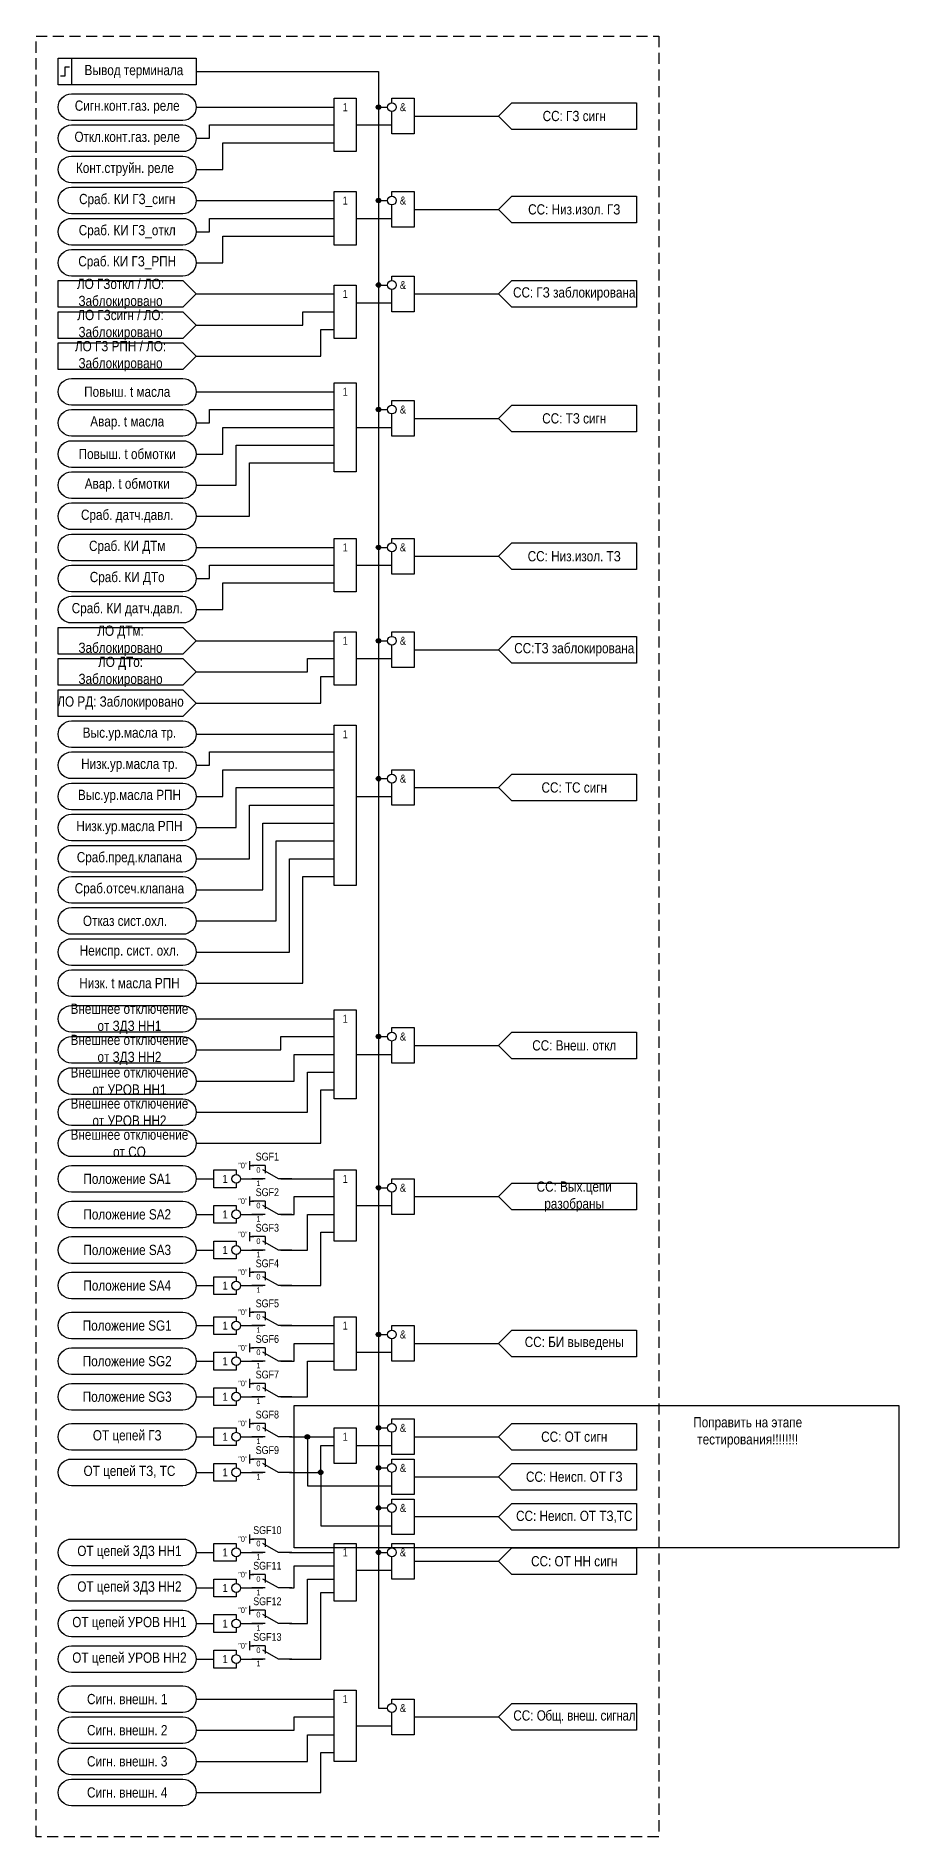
# Model space of a CAD drawing. Header units: millimetres. Extents: x -1143 to 1170, y -154 to 695.
# Drawn here: x 463 to 657, y -154 to 251 of the extents above; entities that cross this region are included whole.
import ezdxf
from ezdxf.enums import TextEntityAlignment as Align

# ---------------------------------------------------------------- set-up
doc = ezdxf.new("R2010")
doc.units = ezdxf.units.MM
doc.linetypes.add('штриховая2', pattern=[0.375, 0.25, -0.125])
doc.layers.add('TEXT', color=7, linetype='Continuous', lineweight=25)
doc.layers.add('Основная', color=7, linetype='Continuous')
doc.styles.add('2.5_Gost_RD', font='ARIALN.TTF', dxfattribs={"height": 2.5})
doc.styles.add('Вывод', font='ARIALN.TTF', dxfattribs={"height": 2.5})
doc.styles.add('Компонент', font='ARIALN.TTF', dxfattribs={"height": 3.5})

# ---------------------------------------------------------------- blocks, each defined once
blk = doc.blocks.new('*U958')
at = {"layer": 'Основная', "color": 0}
blk.add_line((0, 0), (7, 4), dxfattribs=at)
at = {"layer": 'Основная', "ltscale": 0.35}
blk.add_line((6, 6), (6, 2.5), dxfattribs=at)
blk = doc.blocks.new('*U1019')
at = {"layer": 'Основная', "color": 0}
for p, q in [((-3, 6), (-9, 6)), ((-3, 0), (-9, 0)), ((9, 0), (3, 0))]:
    blk.add_line(p, q, dxfattribs=at)
at = {"layer": 'Основная', "ltscale": 0.25, "xscale": -1}
blk.add_blockref('*U958', (3, 0), dxfattribs=at)
at = {"layer": 'Основная'}
for tag, height, style, p in [('ОУ', 3.5, 'Компонент', (-2, 10)), ('В1', 2.5, 'Вывод', (-13, 6)), ('В2', 2.5, 'Вывод', (-6, 4)), ('В3', 2.5, 'Вывод', (-6, -2))]:
    blk.add_attdef(tag, text='', height=height, dxfattribs=dict(at, style=style)).set_placement(p, align=Align.MIDDLE_CENTER)
blk = doc.blocks.new('*U1036')
at = {"layer": 'Основная', "color": 0}
for p, q in [((-3, 6), (-9, 6)), ((-3, 0), (-9, 0)), ((9, 0), (3, 0))]:
    blk.add_line(p, q, dxfattribs=at)
at = {"layer": 'Основная', "ltscale": 0.25, "xscale": -1}
blk.add_blockref('*U958', (3, 0), dxfattribs=at)
at = {"layer": 'Основная'}
for tag, height, style, p in [('В1', 2.5, 'Вывод', (-13, 7)), ('ОУ', 3.5, 'Компонент', (-2, 10)), ('В2', 2.5, 'Вывод', (-6, 4)), ('В3', 2.5, 'Вывод', (-6, -2))]:
    blk.add_attdef(tag, text='', height=height, dxfattribs=dict(at, style=style)).set_placement(p, align=Align.MIDDLE_CENTER)
blk = doc.blocks.new('Точка')
at = {"ltscale": 100}
h = blk.add_hatch(color=256, dxfattribs=at)
h.dxf.hatch_style = 1
edge = h.paths.add_edge_path()
edge.add_arc((0, 0), 0.5, 0, 360)
blk.add_circle((0, 0), 0.5, dxfattribs=at)

msp = doc.modelspace()

# ---------------------------------------------------------------- linework, layer by layer
at = {"ltscale": 100}
for p, q in [((540, 241), (540, -41)), ((540, 235), (542, 235)), ((540, 214), (542, 214)), ((540, 195), (542, 195)), ((540, 167), (542, 167)), ((540, 136), (542, 136)), ((540, 115), (542, 115)), ((540, 84), (542, 84)), ((540, 26), (542, 26)), ((511, -2), (511, -4)), ((511, -3), (512, -3)), ((540, -8), (542, -8)), ((511, -10), (511, -12)), ((511, -11), (512, -11)), ((511, -18), (511, -20)), ((511, -19), (512, -19)), ((511, -26), (511, -28)), ((511, -27), (512, -27)), ((511, -35), (511, -37)), ((511, -36), (512, -36)), ((511, -43), (511, -45)), ((511, -44), (512, -44)), ((540, -41), (542, -41)), ((511, -51), (511, -53)), ((511, -52), (512, -52)), ((511, -60), (511, -62)), ((511, -61), (512, -61)), ((540, -62), (542, -62)), ((511, -68), (511, -70)), ((499, -72), (503, -72)), ((511, -69), (512, -69)), ((540, -71), (542, -71)), ((540, -80), (542, -80)), ((511, -86), (511, -88)), ((511, -87), (512, -87)), ((499, -90), (503, -90)), ((540, -90), (542, -90)), ((511, -94), (511, -96)), ((511, -95), (512, -95)), ((499, -98), (503, -98)), ((511, -102), (511, -104)), ((511, -103), (512, -103)), ((499, -106), (503, -106)), ((511, -110), (511, -112)), ((511, -111), (512, -111)), ((499, -114), (503, -114))]:
    msp.add_line(p, q, dxfattribs=at)
at = {"color": 6, "ltscale": 100}
msp.add_line((548, -73), (567, -73), dxfattribs=at)
at = {"linetype": 'штриховая2', "ltscale": 10}
msp.add_lwpolyline([(463, 251), (603, 251), (603, -154), (463, -154)], close=True, dxfattribs=at)
at = {"ltscale": 100}
for points in [[(468, 246), (471, 246), (471, 240), (468, 240)], [(468, 246), (499, 246), (499, 240), (468, 240)], [(530, 237), (535, 237), (535, 225), (530, 225)], [(530, 216), (535, 216), (535, 204), (530, 204)], [(530, 195), (535, 195), (535, 183), (530, 183)], [(530, 173), (535, 173), (535, 153), (530, 153)], [(530, 138), (535, 138), (535, 126), (530, 126)], [(530, 117), (535, 117), (535, 105), (530, 105)], [(530, 96), (535, 96), (535, 60), (530, 60)], [(530, 32), (535, 32), (535, 12), (530, 12)], [(530, -4), (535, -4), (535, -20), (530, -20)], [(530, -37), (535, -37), (535, -49), (530, -49)], [(530, -62), (535, -62), (535, -70), (530, -70)], [(530, -88), (535, -88), (535, -101), (530, -101)], [(530, -121), (535, -121), (535, -137), (530, -137)]]:
    msp.add_lwpolyline(points, close=True, dxfattribs=at)
at = {"lineweight": 30, "ltscale": 100}
msp.add_lwpolyline([(470.5, 244), (469.5, 244), (469.5, 242), (468.5, 242)], dxfattribs=at)
at = {"ltscale": 100}
for points in [[(499, 243), (540, 243), (540, 235), (542, 235)], [(499, 243), (540, 243), (540, 235), (542, 235)], [(499, 235), (530, 235)], [(543, 236), (543, 237), (548, 237), (548, 229), (543, 229), (543, 234)], [(567, 233), (570, 236), (598, 236), (598, 230), (570, 230), (567, 233)], [(499, 228), (502, 228), (502, 231), (530, 231)], [(535, 231), (543, 231)], [(548, 233), (567, 233)], [(499, 221), (505, 221), (505, 227), (530, 227)], [(543, 215), (543, 216), (548, 216), (548, 208), (543, 208), (543, 213)], [(567, 212), (570, 215), (598, 215), (598, 209), (570, 209), (567, 212)], [(499, 214), (530, 214)], [(548, 212), (567, 212)], [(499, 207), (502, 207), (502, 210), (530, 210)], [(535, 210), (543, 210)], [(499, 200), (505, 200), (505, 206), (530, 206)], [(468, 196), (496, 196), (499, 193), (496, 190), (468, 190), (468, 196)], [(543, 196), (543, 197), (548, 197), (548, 189), (543, 189), (543, 194)], [(567, 193), (570, 196), (598, 196), (598, 190), (570, 190), (567, 193)], [(499, 193), (530, 193)], [(535, 191), (543, 191)], [(548, 193), (567, 193)], [(468, 189), (496, 189), (499, 186), (496, 183), (468, 183), (468, 189)], [(499, 186), (523, 186), (523, 189), (530, 189)], [(499, 179), (527, 179), (527, 185), (530, 185)], [(468, 182), (496, 182), (499, 179), (496, 176), (468, 176), (468, 182)], [(499, 171), (530, 171)], [(499, 164), (502, 164), (502, 167), (530, 167)], [(543, 168), (543, 169), (548, 169), (548, 161), (543, 161), (543, 166)], [(567, 165), (570, 168), (598, 168), (598, 162), (570, 162), (567, 165)], [(499, 157), (505, 157), (505, 163), (530, 163)], [(535, 163), (543, 163)], [(548, 165), (567, 165)], [(499, 150), (508, 150), (508, 159), (530, 159)], [(499, 143), (511, 143), (511, 155), (530, 155)], [(543, 137), (543, 138), (548, 138), (548, 130), (543, 130), (543, 135)], [(499, 136), (530, 136)], [(548, 134), (567, 134)], [(567, 134), (570, 137), (598, 137), (598, 131), (570, 131), (567, 134)], [(499, 129), (502, 129), (502, 132), (530, 132)], [(535, 132), (543, 132)], [(499, 122), (505, 122), (505, 128), (530, 128)], [(468, 118), (496, 118), (499, 115), (496, 112), (468, 112), (468, 118)], [(499, 115), (530, 115)], [(543, 116), (543, 117), (548, 117), (548, 109), (543, 109), (543, 114)], [(567, 113), (570, 116), (598, 116), (598, 110), (570, 110), (567, 113)], [(468, 111), (496, 111), (499, 108), (496, 105), (468, 105), (468, 111)], [(499, 108), (524, 108), (524, 111), (530, 111)], [(535, 111), (543, 111)], [(548, 113), (567, 113)], [(499, 101), (527, 101), (527, 107), (530, 107)], [(468, 104), (496, 104), (499, 101), (496, 98), (468, 98), (468, 104)], [(499, 94), (530, 94)], [(499, 87), (502, 87), (502, 90), (530, 90)], [(499, 80), (505, 80), (505, 86), (530, 86)], [(543, 85), (543, 86), (548, 86), (548, 78), (543, 78), (543, 83)], [(499, 73), (508, 73), (508, 82), (530, 82)], [(548, 82), (567, 82)], [(567, 82), (570, 85), (598, 85), (598, 79), (570, 79), (567, 82)], [(499, 66), (511, 66), (511, 78), (530, 78)], [(535, 80), (543, 80)], [(499, 59), (514, 59), (514, 74), (530, 74)], [(499, 52), (517, 52), (517, 70), (530, 70)], [(499, 45), (520, 45), (520, 66), (530, 66)], [(499, 38), (523, 38), (523, 62), (530, 62)], [(499, 30), (530, 30)], [(499, 23), (518, 23), (518, 26), (530, 26)], [(543, 27), (543, 28), (548, 28), (548, 20), (543, 20), (543, 25)], [(567, 24), (570, 27), (598, 27), (598, 21), (570, 21), (567, 24)], [(499, 16), (521, 16), (521, 22), (530, 22)], [(535, 22), (543, 22)], [(548, 24), (567, 24)], [(499, 9), (524, 9), (524, 18), (530, 18)], [(499, 2), (527, 2), (527, 14), (530, 14)], [(508, -7), (508, -8), (503, -8), (503, -4), (508, -4), (508, -5)], [(499, -6), (503, -6)], [(509, -6), (514, -6)], [(518, -6), (530, -6)], [(543, -7), (543, -6), (548, -6), (548, -14), (543, -14), (543, -9)], [(567, -10), (570, -7), (598, -7), (598, -13), (570, -13), (567, -10)], [(508, -15), (508, -16), (503, -16), (503, -12), (508, -12), (508, -13)], [(518, -14), (521, -14), (521, -10), (530, -10)], [(535, -12), (543, -12)], [(548, -10), (567, -10)], [(499, -14), (503, -14)], [(509, -14), (514, -14)], [(518, -22), (524, -22), (524, -14), (530, -14)], [(508, -23), (508, -24), (503, -24), (503, -20), (508, -20), (508, -21)], [(518, -30), (527, -30), (527, -18), (530, -18)], [(499, -22), (503, -22)], [(509, -22), (514, -22)], [(508, -31), (508, -32), (503, -32), (503, -28), (508, -28), (508, -29)], [(499, -30), (503, -30)], [(509, -30), (514, -30)], [(499, -39), (503, -39)], [(508, -40), (508, -41), (503, -41), (503, -37), (508, -37), (508, -38)], [(509, -39), (514, -39)], [(518, -39), (530, -39)], [(543, -40), (543, -39), (548, -39), (548, -47), (543, -47), (543, -42)], [(567, -43), (570, -40), (598, -40), (598, -46), (570, -46), (567, -43)], [(518, -47), (521, -47), (521, -43), (530, -43)], [(540, -41), (540, -125), (542, -125)], [(548, -43), (567, -43)], [(499, -47), (503, -47)], [(508, -48), (508, -49), (503, -49), (503, -45), (508, -45), (508, -46)], [(509, -47), (514, -47)], [(518, -55), (524, -55), (524, -47), (530, -47)], [(535, -45), (543, -45)], [(499, -55), (503, -55)], [(508, -56), (508, -57), (503, -57), (503, -53), (508, -53), (508, -54)], [(509, -55), (514, -55)], [(543, -61), (543, -60), (548, -60), (548, -68), (543, -68), (543, -63)], [(499, -64), (503, -64)], [(508, -65), (508, -66), (503, -66), (503, -62), (508, -62), (508, -63)], [(509, -64), (514, -64)], [(520, -64), (530, -64)], [(524, -64), (524, -75), (542, -75), (543, -75)], [(548, -64), (567, -64)], [(567, -64), (570, -61), (598, -61), (598, -67), (570, -67), (567, -64)], [(520, -72), (527, -72), (527, -66), (530, -66)], [(535, -66), (543, -66)], [(508, -73), (508, -74), (503, -74), (503, -70), (508, -70), (508, -71)], [(509, -72), (514, -72)], [(527, -72), (527, -84), (543, -84)], [(508, -91), (508, -92), (503, -92), (503, -88), (508, -88), (508, -89)], [(543, -89), (543, -88), (548, -88), (548, -96), (543, -96), (543, -91)], [(567, -92), (570, -89), (598, -89), (598, -95), (570, -95), (567, -92)], [(509, -90), (514, -90)], [(520, -90), (530, -90)], [(520, -98), (521, -98), (521, -93), (530, -93)], [(548, -92), (567, -92)], [(508, -99), (508, -100), (503, -100), (503, -96), (508, -96), (508, -97)], [(520, -106), (524, -106), (524, -96), (530, -96)], [(535, -94), (543, -94)], [(509, -98), (514, -98)], [(520, -114), (527, -114), (527, -99), (530, -99)], [(508, -107), (508, -108), (503, -108), (503, -104), (508, -104), (508, -105)], [(509, -106), (514, -106)], [(508, -115), (508, -116), (503, -116), (503, -112), (508, -112), (508, -113)], [(509, -114), (514, -114)], [(499, -123), (530, -123)], [(543, -124), (543, -123), (548, -123), (548, -131), (543, -131), (543, -126)], [(567, -127), (570, -124), (598, -124), (598, -130), (570, -130), (567, -127)], [(499, -130), (521, -130), (521, -127), (530, -127)], [(535, -129), (543, -129)], [(548, -127), (567, -127)], [(499, -137), (524, -137), (524, -131), (530, -131)], [(499, -144), (527, -144), (527, -135), (530, -135)]]:
    msp.add_lwpolyline(points, dxfattribs=at)
for points in [[(471, 232, -1), (471, 238), (496, 238, -1), (496, 232)], [(471, 225, -1), (471, 231), (496, 231, -1), (496, 225)], [(471, 218, -1), (471, 224), (496, 224, -1), (496, 218)], [(471, 211, -1), (471, 217), (496, 217, -1), (496, 211)], [(471, 204, -1), (471, 210), (496, 210, -1), (496, 204)], [(471, 197, -1), (471, 203), (496, 203, -1), (496, 197)], [(471, 168, -1), (471, 174), (496, 174, -1), (496, 168)], [(471, 161, -1), (471, 167), (496, 167, -1), (496, 161)], [(471, 154, -1), (471, 160), (496, 160, -1), (496, 154)], [(471, 147, -1), (471, 153), (496, 153, -1), (496, 147)], [(471, 140, -1), (471, 146), (496, 146, -1), (496, 140)], [(471, 133, -1), (471, 139), (496, 139, -1), (496, 133)], [(471, 126, -1), (471, 132), (496, 132, -1), (496, 126)], [(471, 119, -1), (471, 125), (496, 125, -1), (496, 119)], [(471, 91, -1), (471, 97), (496, 97, -1), (496, 91)], [(471, 84, -1), (471, 90), (496, 90, -1), (496, 84)], [(471, 77, -1), (471, 83), (496, 83, -1), (496, 77)], [(471, 70, -1), (471, 76), (496, 76, -1), (496, 70)], [(471, 63, -1), (471, 69), (496, 69, -1), (496, 63)], [(471, 56, -1), (471, 62), (496, 62, -1), (496, 56)], [(471, 49, -1), (471, 55), (496, 55, -1), (496, 49)], [(471, 42, -1), (471, 48), (496, 48, -1), (496, 42)], [(471, 35, -1), (471, 41), (496, 41, -1), (496, 35)], [(471, 27, -1), (471, 33), (496, 33, -1), (496, 27)], [(471, 20, -1), (471, 26), (496, 26, -1), (496, 20)], [(471, 13, -1), (471, 19), (496, 19, -1), (496, 13)], [(471, 6, -1), (471, 12), (496, 12, -1), (496, 6)], [(471, -1, -1), (471, 5), (496, 5, -1), (496, -1)], [(471, -9, -1), (471, -3), (496, -3, -1), (496, -9)], [(471, -17, -1), (471, -11), (496, -11, -1), (496, -17)], [(471, -25, -1), (471, -19), (496, -19, -1), (496, -25)], [(471, -33, -1), (471, -27), (496, -27, -1), (496, -33)], [(471, -42, -1), (471, -36), (496, -36, -1), (496, -42)], [(471, -50, -1), (471, -44), (496, -44, -1), (496, -50)], [(471, -58, -1), (471, -52), (496, -52, -1), (496, -58)], [(471, -67, -1), (471, -61), (496, -61, -1), (496, -67)], [(471, -75, -1), (471, -69), (496, -69, -1), (496, -75)], [(471, -93, -1), (471, -87), (496, -87, -1), (496, -93)], [(471, -101, -1), (471, -95), (496, -95, -1), (496, -101)], [(471, -109, -1), (471, -103), (496, -103, -1), (496, -109)], [(471, -117, -1), (471, -111), (496, -111, -1), (496, -117)], [(471, -126, -1), (471, -120), (496, -120, -1), (496, -126)], [(471, -133, -1), (471, -127), (496, -127, -1), (496, -133)], [(471, -140, -1), (471, -134), (496, -134, -1), (496, -140)], [(471, -147, -1), (471, -141), (496, -141, -1), (496, -147)]]:
    msp.add_lwpolyline(points, format="xyb", close=True, dxfattribs=at)
at = {"color": 2, "ltscale": 100}
msp.add_lwpolyline([(521, -57), (657, -57), (657, -89), (521, -89)], close=True, dxfattribs=at)
at = {"color": 6, "ltscale": 100}
for points in [[(543, -70), (543, -69), (548, -69), (548, -77), (543, -77), (543, -72)], [(567, -73), (570, -70), (598, -70), (598, -76), (570, -76), (567, -73)], [(543, -79), (543, -78), (548, -78), (548, -86), (543, -86), (543, -81)], [(567, -82), (570, -79), (598, -79), (598, -85), (570, -85), (567, -82)], [(567, -82), (548, -82)]]:
    msp.add_lwpolyline(points, dxfattribs=at)
at = {"ltscale": 100}
for centre in [(543, 235), (543, 214), (543, 195), (543, 167), (543, 136), (543, 115), (543, 84), (543, 26), (508, -6), (543, -8), (508, -14), (508, -22), (508, -30), (508, -39), (543, -41), (508, -47), (508, -55), (508, -64), (543, -62), (508, -72), (508, -90), (543, -90), (508, -98), (508, -106), (508, -114), (543, -125)]:
    msp.add_circle(centre, 1, dxfattribs=at)
at = {"color": 6, "ltscale": 100}
for centre in [(543, -71), (543, -80)]:
    msp.add_circle(centre, 1, dxfattribs=at)

# ---------------------------------------------------------------- block references
at = {"ltscale": 100}
for p in [(540, 235), (540, 214), (540, 195), (540, 167), (540, 136), (540, 115), (540, 84), (540, 26), (540, -8), (540, -41), (524, -64), (540, -62), (527, -72), (540, -71), (540, -80), (540, -90)]:
    msp.add_blockref('Точка', p, dxfattribs=at)
at = {"layer": 'Основная', "ltscale": 0.25, "xscale": 0.5, "yscale": 0.5, "zscale": 0.5}
for name, p, values in [('*U1019', (516, -6), {'ОУ': 'SGF1', 'В1': '"0"', 'В2': '0', 'В3': '1'}), ('*U1019', (516, -14), {'ОУ': 'SGF2', 'В1': '"0"', 'В2': '0', 'В3': '1'}), ('*U1036', (516, -22), {'ОУ': 'SGF3', 'В1': '"0"', 'В2': '0', 'В3': '1'}), ('*U1019', (516, -30), {'ОУ': 'SGF4', 'В1': '"0"', 'В2': '0', 'В3': '1'}), ('*U1019', (516, -39), {'ОУ': 'SGF5', 'В1': '"0"', 'В2': '0', 'В3': '1'}), ('*U1019', (516, -47), {'ОУ': 'SGF6', 'В1': '"0"', 'В2': '0', 'В3': '1'}), ('*U1019', (516, -55), {'ОУ': 'SGF7', 'В1': '"0"', 'В2': '0', 'В3': '1'}), ('*U1019', (516, -64), {'ОУ': 'SGF8', 'В1': '"0"', 'В2': '0', 'В3': '1'}), ('*U1019', (516, -72), {'ОУ': 'SGF9', 'В1': '"0"', 'В2': '0', 'В3': '1'}), ('*U1019', (516, -90), {'ОУ': 'SGF10', 'В1': '"0"', 'В2': '0', 'В3': '1'}), ('*U1019', (516, -98), {'ОУ': 'SGF11', 'В1': '"0"', 'В2': '0', 'В3': '1'}), ('*U1019', (516, -106), {'ОУ': 'SGF12', 'В1': '"0"', 'В2': '0', 'В3': '1'}), ('*U1019', (516, -114), {'ОУ': 'SGF13', 'В1': '"0"', 'В2': '0', 'В3': '1'})]:
    msp.add_blockref(name, p, dxfattribs=at).add_auto_attribs(values)

# ---------------------------------------------------------------- texts
at = {"ltscale": 100, "attachment_point": 5, "style": '2.5_Gost_RD'}
for s, insert, char_height, width in [('\\A1;Сигн.конт.газ. реле', (483.5, 235), 2.3, 31), ('1', (532.5, 235), 1.8, 5), ('&', (545.5, 235), 1.8, 5), ('СС: ГЗ сигн', (584, 233), 2.3, 28), ('\\A1;Откл.конт.газ. реле', (483.5, 228), 2.3, 31), ('\\A1;Конт.струйн. реле', (483, 221), 2.3, 31), ('\\A1;Сраб. КИ ГЗ_сигн', (483.5, 214), 2.3, 31), ('1', (532.5, 214), 1.8, 5), ('&', (545.5, 214), 1.8, 5), ('СС: Низ.изол. ГЗ', (584, 212), 2.3, 28), ('\\A1;Сраб. КИ ГЗ_откл', (483.5, 207), 2.3, 31), ('\\A1;Сраб. КИ ГЗ_РПН', (483.5, 200), 2.3, 31), ('&', (545.5, 195), 1.8, 5), ('СС: ГЗ заблокирована', (584, 193), 2.3, 28), ('1', (532.5, 193), 1.8, 5), ('\\A1;Повыш. t масла ', (483.5, 171), 2.3, 31), ('1', (532.5, 171), 1.8, 5), ('&', (545.5, 167), 1.8, 5), ('СС: ТЗ сигн', (584, 165), 2.3, 28), ('\\A1;Авар. t масла ', (483.5, 164), 2.3, 31), ('\\A1;Повыш. t обмотки', (483.5, 157), 2.3, 31), ('\\A1;Авар. t обмотки', (483.5, 150), 2.3, 31), ('\\A1;Сраб. датч.давл.', (483.5, 143), 2.3, 31), ('\\A1;Сраб. КИ ДТм', (483.5, 136), 2.3, 31), ('1', (532.5, 136), 1.8, 5), ('&', (545.5, 136), 1.8, 5), ('СС: Низ.изол. ТЗ', (584, 134), 2.3, 28), ('\\A1;Сраб. КИ ДТо', (483.5, 129), 2.3, 31), ('\\A1;Сраб. КИ датч.давл.', (483.5, 122), 2.3, 31), ('1', (532.5, 115), 1.8, 5), ('&', (545.5, 115), 1.8, 5), ('СС:ТЗ заблокирована', (584, 113), 2.3, 28), ('\\A1;Выс.ур.масла тр.', (484, 94), 2.3, 31), ('1', (532.5, 94), 1.8, 5), ('\\A1;Низк.ур.масла тр.', (484, 87), 2.3, 29.7748), ('\\A1;Выс.ур.масла РПН', (484, 80), 2.3, 31), ('&', (545.5, 84), 1.8, 5), ('СС: ТС сигн', (584, 82), 2.3, 28), ('\\A1;Низк.ур.масла РПН', (484, 73), 2.3, 29.7748), ('\\A1;Сраб.пред.клапана', (484, 66), 2.3, 31), ('\\A1;Сраб.отсеч.клапана', (484, 59), 2.3, 31), ('\\A1;Отказ сист.охл.', (483, 52), 2.3, 31), ('\\A1;Неиспр. сист. охл.', (484, 45), 2.3, 29.7748), ('\\A1;Низк. t масла РПН', (484, 38), 2.3, 29.7748), ('Внешнее отключение от ЗДЗ НН1', (484, 30), 2.3, 28.9359), ('1', (532.5, 30), 1.8, 5), ('Внешнее отключение от ЗДЗ НН2', (484, 23), 2.3, 28.8211), ('&', (545.5, 26), 1.8, 5), ('СС: Внеш. откл', (584, 24), 2.3, 28), ('Внешнее отключение от УРОВ НН1', (484, 16), 2.3, 28.6355), ('Внешнее отключение от УРОВ НН2', (484, 9), 2.3, 27.8474), ('Внешнее отключение от СО', (484, 2), 2.3, 28.3203), ('Положение SA1', (483.5, -6), 2.3, 31), ('1', (505.5, -6), 1.8, 5), ('1', (532.5, -6), 1.8, 5), ('&', (545.5, -8), 1.8, 5), ('СС: Вых.цепи разобраны', (584, -10), 2.3, 28), ('Положение SA2', (483.5, -14), 2.3, 31), ('1', (505.5, -14), 1.8, 5), ('Положение SA3', (483.5, -22), 2.3, 31), ('1', (505.5, -22), 1.8, 5), ('Положение SA4', (483.5, -30), 2.3, 31), ('1', (505.5, -30), 1.8, 5), ('Положение SG1', (483.5, -39), 2.3, 31), ('1', (505.5, -39), 1.8, 5), ('1', (532.5, -39), 1.8, 5), ('&', (545.5, -41), 1.8, 5), ('СС: БИ выведены', (584, -43), 2.3, 28), ('\\pt23;Положение SG2', (483.5, -47), 2.3, 31), ('1', (505.5, -47), 1.8, 5), ('Положение SG3', (483.5, -55), 2.3, 31), ('1', (505.5, -55), 1.8, 5), ('ОТ цепей ГЗ', (483.5, -64), 2.3, 31), ('1', (505.5, -64), 1.8, 5), ('1', (532.5, -64), 1.8, 5), ('&', (545.5, -62), 1.8, 5), ('СС: ОТ сигн', (584, -64), 2.3, 28), ('1', (505.5, -72), 1.8, 5), ('ОТ цепей ЗДЗ НН1', (484, -90), 2.3, 31), ('&', (545.5, -90), 1.8, 5), ('1', (505.5, -90), 1.8, 5), ('1', (532.5, -90), 1.8, 5), ('СС: ОТ НН сигн', (584, -92), 2.3, 28), ('ОТ цепей ЗДЗ НН2', (484, -98), 2.3, 31), ('1', (505.5, -98), 1.8, 5), ('ОТ цепей УРОВ НН1', (484, -106), 2.3, 31), ('1', (505.5, -106), 1.8, 5), ('ОТ цепей УРОВ НН2', (484, -114), 2.3, 31), ('1', (505.5, -114), 1.8, 5), ('Сигн. внешн. 1', (483.5, -123), 2.3, 31), ('1', (532.5, -123), 1.8, 5), ('&', (545.5, -125), 1.8, 5), ('СС: {\\T0.95;Общ. внеш. сигнал}', (584, -127), 2.3, 28), ('Сигн. внешн. 2', (483.5, -130), 2.3, 31), ('Сигн. внешн. 3', (483.5, -137), 2.3, 31), ('Сигн. внешн. 4', (483.5, -144), 2.3, 31)]:
    msp.add_mtext(s, dxfattribs=dict(at, insert=insert, char_height=char_height, width=width))
at = {"color": 2, "ltscale": 100, "insert": (623, -63), "char_height": 2.3, "width": 28, "attachment_point": 5, "style": '2.5_Gost_RD'}
msp.add_mtext('Поправить на этапе тестирования!!!!!!!!', dxfattribs=at)
at = {"color": 6, "ltscale": 100, "attachment_point": 5, "style": '2.5_Gost_RD'}
for s, insert, char_height, width in [('&', (545.5, -71), 1.8, 5), ('СС: Неисп. ОТ ГЗ', (584, -73), 2.3, 28), ('&', (545.5, -80), 1.8, 5), ('СС: Неисп. ОТ ТЗ,ТС', (584, -82), 2.3, 28)]:
    msp.add_mtext(s, dxfattribs=dict(at, insert=insert, char_height=char_height, width=width))
at = {"layer": 'TEXT', "ltscale": 100, "char_height": 2.3, "attachment_point": 5, "style": '2.5_Gost_RD'}
for s, insert, width in [('Вывод терминала', (485, 243), 28), ('ЛО ГЗоткл / ЛО:\\PЗаблокировано', (482, 193), 28), ('ЛО ГЗсигн / ЛО:\\PЗаблокировано', (482, 186), 28), ('ЛО ГЗ РПН / ЛО: Заблокировано', (482, 179), 28), ('ОТ цепей ТЗ, ТС', (484, -72), 31)]:
    msp.add_mtext(s, dxfattribs=dict(at, insert=insert, width=width))
at = {"layer": 'TEXT', "color": 0, "ltscale": 100, "char_height": 2.3, "width": 28, "attachment_point": 5, "style": '2.5_Gost_RD'}
for s, insert in [('{\\C256;ЛО ДТм: Заблокировано}', (482, 115)), ('{\\C256;ЛО ДТо: Заблокировано}', (482, 108)), ('{\\C256;ЛО РД: Заблокировано}', (482, 101))]:
    msp.add_mtext(s, dxfattribs=dict(at, insert=insert))

doc.saveas('drawing.dxf')
